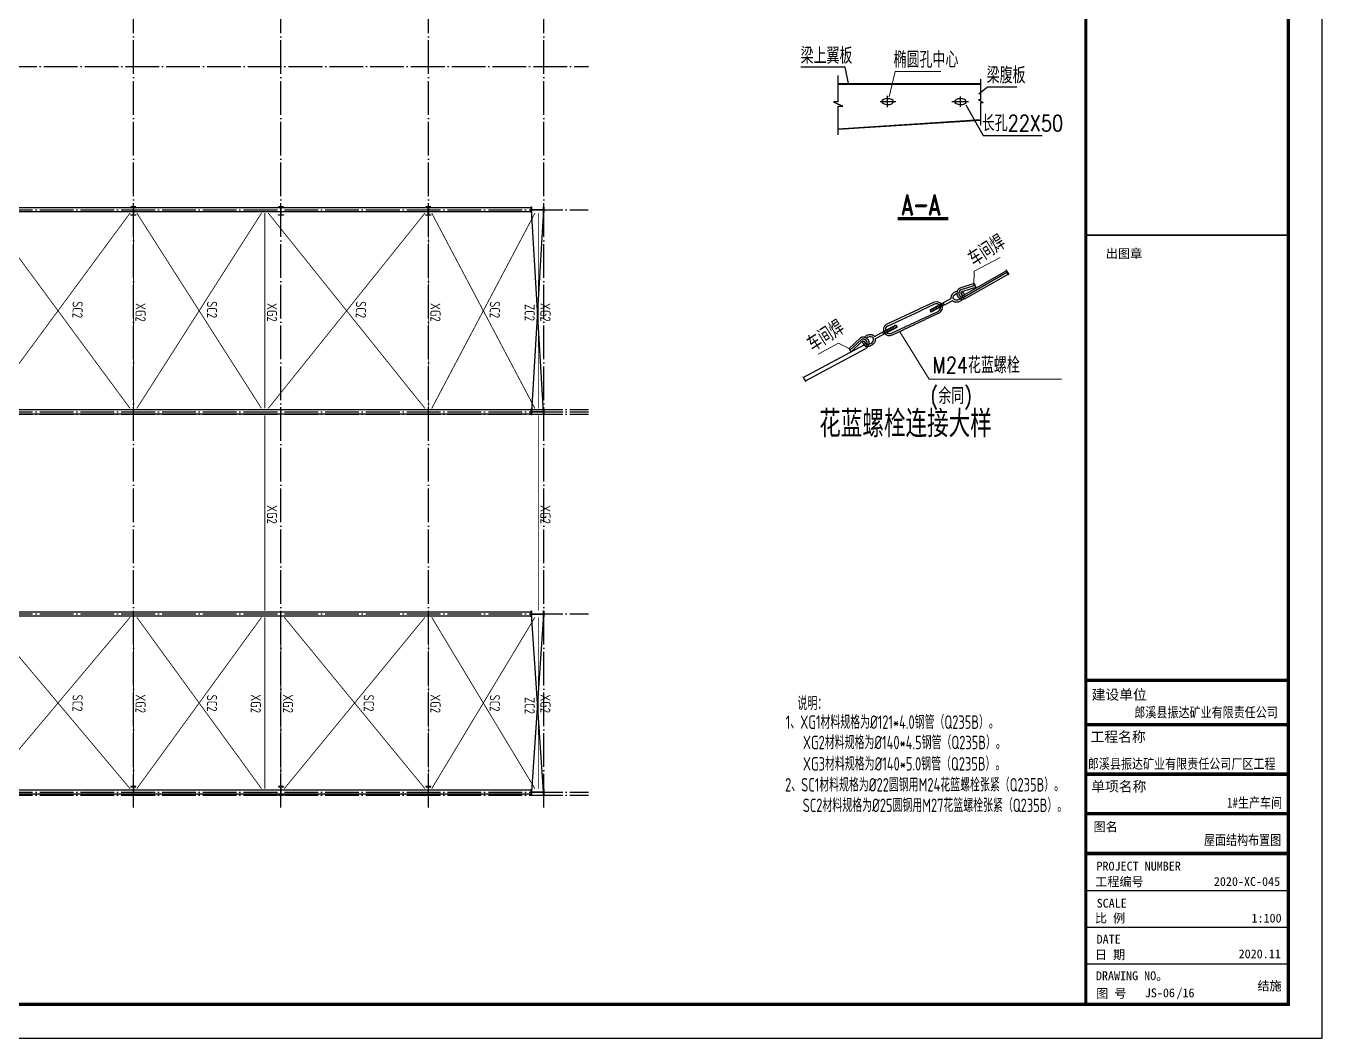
# Model space of a CAD drawing. Extents: x 69728788 to 150676229, y 15322671 to 43663798.
# Drawn here: x 75198871 to 75275784, y 20403703 to 20463798 of the extents above; entities that cross this region are included whole.
import ezdxf

# ---------------------------------------------------------------- set-up
doc = ezdxf.new("R2010")
doc.units = 0
doc.header["$LTSCALE"] = 1000
doc.header["$MEASUREMENT"] = 0
for name, pattern in [('CENTER2', [1.125, 0.75, -0.125, 0.125, -0.125]), ('CENTERX2', [101.6, 63.5, -12.7, 12.7, -12.7]), ('DOTE', [2.42, 2, -0.2, 0.02, -0.2])]:
    doc.linetypes.add(name, pattern=pattern)
doc.layers.get('0').update_dxf_attribs({"linetype": 'CONTINUOUS'})
doc.layers.get('DEFPOINTS').update_dxf_attribs({"linetype": 'CONTINUOUS'})
for name, color, linetype in [('CJ', 6, 'CONTINUOUS'), ('DOTE', 251, 'DOTE'), ('JC', 7, 'CONTINUOUS'), ('PUB_TITLE', 4, 'CONTINUOUS'), ('R', 1, 'CONTINUOUS'), ('TEXT', 7, 'CONTINUOUS'), ('ZC', 6, 'CONTINUOUS'), ('一般文字', 6, 'CONTINUOUS'), ('卫浴', 7, 'CONTINUOUS'), ('图框', 253, 'CONTINUOUS'), ('屋面支撑', 1, 'CONTINUOUS'), ('系杆', 7, 'CONTINUOUS'), ('钢柱', 3, 'CONTINUOUS'), ('钢梁', 97, 'CONTINUOUS')]:
    doc.layers.add(name, color=color, linetype=linetype)
doc.layers.add('图文说明基线', color=251, linetype='CONTINUOUS', lineweight=50)
doc.styles.add('-黑体', font='simhei.ttf')
doc.styles.add('hztxt', font='romand_pkpm', dxfattribs={"bigfont": 'hztxt'})
doc.styles.add('TSSD_Dimension', font='Tssdeng.shx', dxfattribs={"width": 0.7, "bigfont": 'hztxt.shx'})
doc.styles.add('TSSD_Rein', font='atssdeng.shx', dxfattribs={"width": 0.7, "bigfont": 'atssdchn.shx'})
doc.styles.add('宋体', font='', dxfattribs={"width": 0.8})
doc.styles.add('黑体', font='simhei.ttf', dxfattribs={"width": 0.6, "height": 4.3})
doc.styles.get('宋体').set_extended_font_data('SimSun')

msp = doc.modelspace()

# ---------------------------------------------------------------- linework, layer by layer
at = {"color": 0}
for p, q in [((75247070.3, 20459282.3), (75247070.3, 20460851)), ((75255531, 20459409.7), (75255531, 20460631)), ((75247070.3, 20460381.1), (75255531, 20460381.1)), ((75247070.3, 20460348.5), (75255531, 20460348.5)), ((75246788.2, 20459282.3), (75247070.3, 20459154.8)), ((75247070.3, 20459282.3), (75246788.2, 20459282.3)), ((75247352.4, 20459027.4), (75247070.3, 20459154.8)), ((75247070.3, 20459027.4), (75247352.4, 20459027.4)), ((75247070.3, 20457337.3), (75247070.3, 20459027.4)), ((75254636.7, 20459106.9), (75255665.1, 20457287.2)), ((75255394.1, 20459409.7), (75255678.2, 20459259.1)), ((75255531, 20459409.7), (75255394.1, 20459409.7)), ((75255531, 20459259.1), (75255678.2, 20459259.1)), ((75255531, 20457907.3), (75255531, 20459259.1)), ((75247070.3, 20457696.8), (75255531, 20458238.4)), ((75247070.3, 20457664.3), (75255531, 20458205.9)), ((75255665.1, 20457287.2), (75259171, 20457287.2))]:
    msp.add_line(p, q, dxfattribs=at)
at = {"color": 6, "linetype": 'CENTERX2', "ltscale": 5}
for p, q in [((75257109.2, 20449170.5), (75254575.8, 20447710.7)), ((75255194.4, 20448385.5), (75254339.5, 20448122.6)), ((75247770.9, 20444539.9), (75248446.7, 20445176.6))]:
    msp.add_line(p, q, dxfattribs=at)
for p, q in [((75253782.3, 20447606.1), (75252504.5, 20446929.4)), ((75253852.6, 20447480.1), (75252572.1, 20446801.9)), ((75249944.5, 20446082.4), (75251905, 20446990.8)), ((75249998.7, 20445980.1), (75251959.2, 20446888.5)), ((75252730.1, 20447380), (75251905, 20446990.8)), ((75252784.2, 20447277.7), (75251959.2, 20446888.5)), ((75253047.4, 20446740.7), (75252238.9, 20446360.3)), ((75252504.5, 20446929.4), (75252572.1, 20446801.9)), ((75252593.1, 20446976.3), (75252660.6, 20446848.8)), ((75252681.6, 20447023.1), (75252749.1, 20446895.6)), ((75252770.1, 20447070), (75252837.6, 20446942.5)), ((75252858.6, 20447116.9), (75252926.1, 20446989.4)), ((75252947.1, 20447163.8), (75253014.7, 20447036.3)), ((75253035.7, 20447210.7), (75253103.2, 20447083.2)), ((75253124.2, 20447257.5), (75253191.7, 20447130)), ((75253212.7, 20447304.4), (75253280.2, 20447176.9)), ((75253301.2, 20447351.3), (75253368.8, 20447223.8)), ((75249218.9, 20445366.9), (75250496.6, 20446043.6)), ((75249283.6, 20445237.9), (75250564.1, 20445916.1)), ((75250231.1, 20445903), (75250298.6, 20445775.5)), ((75250295, 20445460.6), (75252238.9, 20446360.3)), ((75250319.6, 20445949.8), (75250387.1, 20445822.4)), ((75250408.1, 20445996.7), (75250475.6, 20445869.2)), ((75250496.6, 20446043.6), (75250564.1, 20445916.1)), ((75249699.9, 20445621.7), (75249767.5, 20445494.2)), ((75249788.5, 20445668.6), (75249856, 20445541.1)), ((75249877, 20445715.4), (75249944.5, 20445588)), ((75249965.5, 20445762.3), (75250033, 20445634.8)), ((75250054, 20445809.2), (75250121.5, 20445681.7)), ((75250142.5, 20445856.1), (75250210.1, 20445728.6))]:
    msp.add_line(p, q)
for centre, radius, start, end in [((75252897.1, 20447064.5), 355.3, 297.525719, 114.094883), ((75252895.6, 20447063.6), 241.3, 293.871298, 117.483507), ((75250111.7, 20445766.9), 355.3, 121.716052, 298.285214), ((75250113.2, 20445767.7), 241.3, 118.327426, 301.939635)]:
    msp.add_arc(centre, radius, start, end)
msp.add_arc((75254465.4, 20447919.3), 236.1, 117.905467, 297.905467, dxfattribs=at)
at = {"color": 6, "linetype": 'CENTER2', "ltscale": 5}
msp.add_arc((75248557.2, 20444968), 236.1, 297.905467, 117.905467, dxfattribs=at)
at = {"extrusion": (0, 0, -1)}
msp.add_ellipse((75254163.2, 20447732.4), major_axis=(255.1, 135.1), ratio=0.7037032, start_param=-0.3725172, end_param=4.9474828, dxfattribs=at)
msp.add_ellipse((75248900.3, 20445122.9), major_axis=(255.1, 135.1), ratio=0.7037032, start_param=2.7690755, end_param=8.0890754)
for points, knots in [([(75253782.3, 20447606.1), (75253779.4, 20447618.5), (75253777.4, 20447631), (75253774.8, 20447660.3), (75253774.8, 20447677.1), (75253777.7, 20447710.2), (75253780.5, 20447726.6), (75253788.6, 20447758.6), (75253793.8, 20447774.3), (75253806.4, 20447804.9), (75253813.8, 20447819.7), (75253838.9, 20447863.3), (75253859.5, 20447890.6), (75253906.7, 20447940.3), (75253933.1, 20447962.8), (75253990.2, 20448002.2), (75254020.8, 20448019.1), (75254086.4, 20448047.2), (75254121.4, 20448058), (75254157, 20448064.8)], [9.6083115, 9.6083115, 9.6083115, 9.6083115, 9.7128187, 9.7128187, 9.8512717, 9.8512717, 9.9897246, 9.9897246, 10.1281776, 10.1281776, 10.2666305, 10.2666305, 10.5484116, 10.5484116, 10.8301927, 10.8301927, 11.1119738, 11.1119738, 11.4088943, 11.4088943, 11.4088943, 11.4088943]), ([(75254418.4, 20448027.3), (75254424.5, 20448023.7), (75254430.4, 20448019.9), (75254450.6, 20448006), (75254464.1, 20447994.7), (75254488.7, 20447969.5), (75254499.8, 20447955.6), (75254513.4, 20447934.6), (75254517.1, 20447928.2), (75254520.5, 20447921.7), (75254526.4, 20447910.7), (75254531.4, 20447899.2), (75254539.8, 20447875.8), (75254543.1, 20447863.8), (75254548.1, 20447839.5), (75254549.7, 20447827.2), (75254551.7, 20447797.4), (75254551.2, 20447779.9), (75254547.2, 20447745.4), (75254543.7, 20447728.3), (75254534.2, 20447695.1), (75254528.1, 20447678.8), (75254513.7, 20447647.3), (75254505.4, 20447632.1), (75254477.4, 20447587.5), (75254454.6, 20447559.9), (75254403.2, 20447510), (75254374.4, 20447487.7), (75254297.8, 20447440.1), (75254247.3, 20447418.6), (75254164.6, 20447398.1), (75254133.4, 20447393.6), (75254076.4, 20447391.3), (75254050.7, 20447392.7), (75254004.6, 20447399.8), (75253984.1, 20447404.7), (75253944.2, 20447418.5), (75253925, 20447427.3), (75253892.4, 20447446.7), (75253878.8, 20447456.5), (75253861.5, 20447471.5), (75253857, 20447475.7), (75253852.6, 20447480.1)], [5.87527, 5.87527, 5.87527, 5.87527, 5.933919, 5.933919, 6.0784763, 6.0784763, 6.2230336, 6.2230336, 6.2831853, 6.2831853, 6.2831853, 6.384976, 6.384976, 6.4867666, 6.4867666, 6.5885573, 6.5885573, 6.7335632, 6.7335632, 6.8785692, 6.8785692, 7.0235752, 7.0235752, 7.1685811, 7.1685811, 7.4625614, 7.4625614, 7.7565417, 7.7565417, 8.1947691, 8.1947691, 8.4533782, 8.4533782, 8.6676193, 8.6676193, 8.8440867, 8.8440867, 9.020554, 9.020554, 9.159007, 9.159007, 9.209642, 9.209642, 9.209642, 9.209642]), ([(75248513, 20445077.4), (75248512.5, 20445070.4), (75248512.3, 20445063.3), (75248512.5, 20445038.8), (75248514.3, 20445021.3), (75248521.3, 20444986.8), (75248526.5, 20444969.9), (75248536.3, 20444946.8), (75248539.5, 20444940.1), (75248543, 20444933.6), (75248548.8, 20444922.6), (75248555.4, 20444912), (75248570.1, 20444891.9), (75248578.2, 20444882.4), (75248595.5, 20444864.6), (75248604.7, 20444856.4), (75248628.3, 20444838), (75248643, 20444828.6), (75248673.8, 20444812.5), (75248689.9, 20444805.8), (75248722.8, 20444795), (75248739.6, 20444790.9), (75248773.7, 20444785.1), (75248791, 20444783.3), (75248843.6, 20444781.5), (75248879.3, 20444784.8), (75248949.5, 20444799.4), (75248984, 20444810.6), (75249066.5, 20444847.3), (75249112.7, 20444876.9), (75249176, 20444933.8), (75249197.4, 20444957.1), (75249231.2, 20445003), (75249244.6, 20445025), (75249264.6, 20445067.1), (75249272, 20445086.9), (75249283, 20445127.6), (75249286.6, 20445148.5), (75249288.8, 20445186.3), (75249288.4, 20445203), (75249285.7, 20445225.8), (75249284.7, 20445231.9), (75249283.6, 20445237.9)], [5.87527, 5.87527, 5.87527, 5.87527, 5.933919, 5.933919, 6.0784763, 6.0784763, 6.2230336, 6.2230336, 6.2831853, 6.2831853, 6.2831853, 6.384976, 6.384976, 6.4867666, 6.4867666, 6.5885573, 6.5885573, 6.7335632, 6.7335632, 6.8785692, 6.8785692, 7.0235752, 7.0235752, 7.1685811, 7.1685811, 7.4625614, 7.4625614, 7.7565417, 7.7565417, 8.1947691, 8.1947691, 8.4533782, 8.4533782, 8.6676193, 8.6676193, 8.8440867, 8.8440867, 9.020554, 9.020554, 9.159007, 9.159007, 9.209642, 9.209642, 9.209642, 9.209642]), ([(75249218.9, 20445366.9), (75249210.3, 20445376.3), (75249201, 20445385), (75249178.2, 20445403.6), (75249164.3, 20445413), (75249135.3, 20445429.2), (75249120.2, 20445436.1), (75249089.1, 20445447.5), (75249073.2, 20445451.9), (75249040.9, 20445458.7), (75249024.5, 20445460.9), (75248974.3, 20445464.7), (75248940.1, 20445462.9), (75248872.5, 20445451.9), (75248839, 20445442.6), (75248774.4, 20445417.5), (75248743.2, 20445401.7), (75248683.1, 20445363.2), (75248654.4, 20445340.3), (75248628.9, 20445314.8)], [9.6083115, 9.6083115, 9.6083115, 9.6083115, 9.7128187, 9.7128187, 9.8512717, 9.8512717, 9.9897246, 9.9897246, 10.1281776, 10.1281776, 10.2666305, 10.2666305, 10.5484116, 10.5484116, 10.8301927, 10.8301927, 11.1119738, 11.1119738, 11.4088943, 11.4088943, 11.4088943, 11.4088943])]:
    msp.add_open_spline(points, degree=3, knots=knots)
at = {"layer": 'CJ', "color": 0}
for p, q in [((75247493.5, 20461339.3), (75244849.5, 20461339.3)), ((75247690.7, 20460381.1), (75247493.5, 20461339.3)), ((75255416.8, 20459756.3), (75255928.2, 20460175.1)), ((75255928.2, 20460175.1), (75257674.2, 20460175.1))]:
    msp.add_line(p, q, dxfattribs=at)
at = {"layer": 'DEFPOINTS', "color": 0, "linetype": 'ByBlock'}
for p in [(75249558.6, 20459302.4), (75253877.1, 20459302.4)]:
    msp.add_point(p, dxfattribs=at)
at = {"layer": 'DOTE'}
for p, q in [((75205250.5, 20417385.2), (75205250.5, 20511385.2)), ((75214000.5, 20417385.2), (75214000.5, 20511385.2)), ((75222750.5, 20417385.2), (75222750.5, 20511385.2)), ((75229600.5, 20417385.2), (75229600.5, 20511385.2)), ((75122500.5, 20461385.2), (75232250.5, 20461385.2)), ((75122250.5, 20452885.2), (75232225.5, 20452885.2)), ((75122250.5, 20441020.2), (75232250.5, 20441020.2)), ((75122250.5, 20440885.2), (75232250.5, 20440885.2)), ((75122250.5, 20440750.2), (75232250.5, 20440750.2)), ((75122250.5, 20428885.2), (75232250.5, 20428885.2)), ((75122250.5, 20418310.2), (75232250.5, 20418310.2)), ((75122250.5, 20418135.2), (75232250.5, 20418135.2))]:
    msp.add_line(p, q, dxfattribs=at)
at = {"layer": 'JC', "color": 0}
for p, q in [((75249558.6, 20459302.4), (75250500.9, 20459302.4)), ((75249558.6, 20459302.4), (75250362.9, 20459302.4)), ((75250003.1, 20458982.4), (75250003.1, 20459644.2)), ((75250003.1, 20458982.4), (75250003.1, 20459644.2)), ((75253817.5, 20459302.4), (75254797.5, 20459302.4)), ((75253877.1, 20459302.4), (75254681.4, 20459302.4)), ((75254321.6, 20458983.8), (75254321.6, 20459612.1)), ((75254321.6, 20458983.8), (75254321.6, 20459612.1))]:
    msp.add_line(p, q, dxfattribs=at)
at = {"layer": 'JC', "color": 0, "extrusion": (0, 0, -1)}
for centre in [(75250003.1, 20459302.4), (75254321.6, 20459302.4)]:
    msp.add_ellipse(centre, major_axis=(-346, 8.4), ratio=0.500506, start_param=-1.5707963, end_param=4.712389, dxfattribs=at)
at = {"layer": 'PUB_TITLE'}
msp.add_lwpolyline([(75107584.3, 20403702.8), (75275784.3, 20403702.8), (75275784.3, 20522502.8), (75107584.3, 20522502.8)], close=True, dxfattribs=at)
at = {"layer": 'PUB_TITLE', "const_width": 200}
msp.add_lwpolyline([(75112584.3, 20405702.8), (75273784.3, 20405702.8), (75273784.3, 20520502.8), (75112584.3, 20520502.8)], close=True, dxfattribs=at)
at = {"layer": 'R', "color": 7}
for p, q in [((75257059.3, 20449265), (75254520.6, 20447815)), ((75257169.8, 20449056.4), (75254631.1, 20447606.4)), ((75255149.1, 20448494.5), (75254294.2, 20448231.5)), ((75255239.8, 20448276.5), (75254384.9, 20448013.6)), ((75255149.1, 20448494.5), (75255239.8, 20448276.5)), ((75247715.7, 20444644.2), (75248391.5, 20445280.9)), ((75247715.7, 20444644.2), (75247826.2, 20444435.6)), ((75247826.2, 20444435.6), (75248502, 20445072.3))]:
    msp.add_line(p, q, dxfattribs=at)
for centre, radius, start, end in [((75254465.4, 20447919.3), 354.1, 117.905467, 297.905467), ((75254465.4, 20447919.3), 118, 117.905467, 297.905467), ((75248557.2, 20444968), 354.1, 297.905467, 117.905467), ((75248557.2, 20444968), 118, 297.905467, 117.905467)]:
    msp.add_arc(centre, radius, start, end, dxfattribs=at)
at = {"layer": 'ZC'}
for points in [[(75229586.5, 20440890.2), (75228864.5, 20452880.2), (75229586.5, 20452880.2), (75228864.5, 20440890.2), (75229586.5, 20440890.2)], [(75229586.5, 20418315.2), (75228864.5, 20428880.2), (75229586.5, 20428880.2), (75228864.5, 20418315.2), (75229586.5, 20418315.2)]]:
    msp.add_lwpolyline(points, dxfattribs=at)
at = {"layer": '卫浴', "lineweight": 13}
for p, q in [((75250101.6, 20459587.4), (75250446.6, 20461081.9)), ((75250446.6, 20461081.9), (75253153.8, 20461081.9))]:
    msp.add_line(p, q, dxfattribs=at)
at = {"layer": '卫浴', "color": 251, "lineweight": 13}
for p, q in [((75255130.5, 20449235), (75256682.8, 20450041.8)), ((75255114.1, 20448384.7), (75255130.5, 20449235)), ((75252471.4, 20442824.9), (75250734.9, 20445629)), ((75247085.8, 20444952.2), (75245879, 20444313.1)), ((75247715.7, 20444644.2), (75247085.8, 20444952.2)), ((75252471.4, 20442824.9), (75260316.2, 20442824.9))]:
    msp.add_line(p, q, dxfattribs=at)
at = {"layer": '卫浴'}
for p, q in [((75257020.9, 20449311), (75257113.1, 20449164.3)), ((75257147.5, 20449186.1), (75257106.5, 20449103.2)), ((75257106.5, 20449103.2), (75257135.9, 20449125.2)), ((75257113.1, 20449164.3), (75257147.5, 20449186.1)), ((75257135.9, 20449125.2), (75257202.3, 20449015.1)), ((75250240.9, 20445562.9), (75252993.3, 20446842.9)), ((75244999.1, 20442921.8), (75248608.4, 20444865)), ((75245124.8, 20442718.3), (75248720.3, 20444653.7)), ((75244965, 20442976), (75245057.3, 20442829.3)), ((75245091.6, 20442851.1), (75245050.7, 20442768.2)), ((75245057.3, 20442829.3), (75245091.6, 20442851.1)), ((75245050.7, 20442768.2), (75245080.1, 20442790.2)), ((75245080.1, 20442790.2), (75245146.4, 20442680.1))]:
    msp.add_line(p, q, dxfattribs=at)
at = {"layer": '图文说明基线', "const_width": 203.3}
msp.add_lwpolyline([(75250603.6, 20452357.9), (75253615.6, 20452357.9)], dxfattribs=at)
at = {"layer": '图框', "color": 4}
for points, const_width in [([(75273784.3, 20405702.8), (75261765.8, 20405702.8), (75261765.8, 20520502.8), (75273784.3, 20520502.8)], 197.2), ([(75261765.8, 20424941.1), (75273740.6, 20424941.1)], 199.2), ([(75261765.8, 20422307.1), (75273744.3, 20422307.1)], 199.2), ([(75261765.8, 20419372.7), (75273784.3, 20419372.7)], 199.2), ([(75261765.8, 20417031.2), (75273784.3, 20417031.2)], 199.2), ([(75261765.8, 20414662.1), (75273784.3, 20414662.1)], 199.2), ([(75261765.8, 20412464.4), (75273784.3, 20412464.4)], 80.7), ([(75261765.8, 20410270.5), (75273784.3, 20410270.5)], 80.7), ([(75261765.8, 20408093.2), (75273784.3, 20408093.2)], 80.7)]:
    msp.add_lwpolyline(points, dxfattribs=dict(at, const_width=const_width))
at = {"layer": '图框', "color": 0, "const_width": 100}
msp.add_lwpolyline([(75261765.8, 20451376.9), (75273784.3, 20451376.9)], dxfattribs=at)
at = {"layer": '屋面支撑', "const_width": 50}
for points in [[(75196500.5, 20452685.2), (75205050.5, 20441085.2)], [(75196500.5, 20441085.2), (75205050.5, 20452685.2)], [(75205450.5, 20452685.2), (75212850.5, 20441085.2)], [(75205450.5, 20441085.2), (75212850.5, 20452685.2)], [(75213250.5, 20452685.2), (75222550.5, 20441085.2)], [(75213250.5, 20441085.2), (75222550.5, 20452685.2)], [(75222950.5, 20452685.2), (75229075.5, 20441085.2)], [(75222950.5, 20441085.2), (75229075.5, 20452685.2)], [(75196500.5, 20428685.2), (75205050.5, 20418510.2)], [(75196500.5, 20418510.2), (75205050.5, 20428685.2)], [(75205450.5, 20428685.2), (75212850.5, 20418510.2)], [(75205450.5, 20418510.2), (75212850.5, 20428685.2)], [(75214200.5, 20428685.2), (75222550.5, 20418510.2)], [(75214200.5, 20418510.2), (75222550.5, 20428685.2)], [(75222950.5, 20428685.2), (75229075.5, 20418510.2)], [(75222950.5, 20418510.2), (75229075.5, 20428685.2)]]:
    msp.add_lwpolyline(points, dxfattribs=at)
at = {"layer": '系杆', "color": 3, "const_width": 50}
for points in [[(75205250.5, 20441087.6), (75205250.5, 20452685.2)], [(75213050.5, 20441087.6), (75213050.5, 20452685.2)], [(75222750.5, 20441087.6), (75222750.5, 20452685.2)], [(75229275.5, 20441087.6), (75229275.5, 20452685.2)], [(75213050.5, 20429087.6), (75213050.5, 20440685.2)], [(75229275.5, 20429087.6), (75229275.5, 20440685.2)], [(75205250.5, 20418504.1), (75205250.5, 20428685.2)], [(75213050.5, 20418504.1), (75213050.5, 20428685.2)], [(75214000.5, 20418504.1), (75214000.5, 20428685.2)], [(75222750.5, 20418504.1), (75222750.5, 20428685.2)], [(75229275.5, 20418504.1), (75229275.5, 20428685.2)]]:
    msp.add_lwpolyline(points, dxfattribs=at)
at = {"layer": '钢柱'}
for points in [[(75205100.5, 20453060.2), (75205400.5, 20453060.2), (75205400.5, 20453048.2), (75205255.5, 20453048.2), (75205255.5, 20452572.2), (75205400.5, 20452572.2), (75205400.5, 20452560.2), (75205100.5, 20452560.2), (75205100.5, 20452572.2), (75205245.5, 20452572.2), (75205245.5, 20453048.2), (75205100.5, 20453048.2)], [(75213850.5, 20453060.2), (75214150.5, 20453060.2), (75214150.5, 20453048.2), (75214005.5, 20453048.2), (75214005.5, 20452572.2), (75214150.5, 20452572.2), (75214150.5, 20452560.2), (75213850.5, 20452560.2), (75213850.5, 20452572.2), (75213995.5, 20452572.2), (75213995.5, 20453048.2), (75213850.5, 20453048.2)], [(75222600.5, 20453060.2), (75222900.5, 20453060.2), (75222900.5, 20453048.2), (75222755.5, 20453048.2), (75222755.5, 20452572.2), (75222900.5, 20452572.2), (75222900.5, 20452560.2), (75222600.5, 20452560.2), (75222600.5, 20452572.2), (75222745.5, 20452572.2), (75222745.5, 20453048.2), (75222600.5, 20453048.2)], [(75229600.5, 20453060.2), (75229600.5, 20452710.2), (75229586.5, 20452710.2), (75229586.5, 20452880.2), (75228864.5, 20452880.2), (75228864.5, 20452710.2), (75228850.5, 20452710.2), (75228850.5, 20453060.2), (75228864.5, 20453060.2), (75228864.5, 20452890.2), (75229586.5, 20452890.2), (75229586.5, 20453060.2)], [(75229600.5, 20441060.2), (75229600.5, 20440710.2), (75229586.5, 20440710.2), (75229586.5, 20440880.2), (75228864.5, 20440880.2), (75228864.5, 20440710.2), (75228850.5, 20440710.2), (75228850.5, 20441060.2), (75228864.5, 20441060.2), (75228864.5, 20440890.2), (75229586.5, 20440890.2), (75229586.5, 20441060.2)], [(75229600.5, 20429060.2), (75229600.5, 20428710.2), (75229586.5, 20428710.2), (75229586.5, 20428880.2), (75228864.5, 20428880.2), (75228864.5, 20428710.2), (75228850.5, 20428710.2), (75228850.5, 20429060.2), (75228864.5, 20429060.2), (75228864.5, 20428890.2), (75229586.5, 20428890.2), (75229586.5, 20429060.2)], [(75205100.2, 20418135.2), (75205400.2, 20418135.2), (75205400.2, 20418147.2), (75205255.2, 20418147.2), (75205255.2, 20418623.2), (75205400.2, 20418623.2), (75205400.2, 20418635.2), (75205100.2, 20418635.2), (75205100.2, 20418623.2), (75205245.2, 20418623.2), (75205245.2, 20418147.2), (75205100.2, 20418147.2)], [(75213850.2, 20418135.2), (75214150.2, 20418135.2), (75214150.2, 20418147.2), (75214005.2, 20418147.2), (75214005.2, 20418623.2), (75214150.2, 20418623.2), (75214150.2, 20418635.2), (75213850.2, 20418635.2), (75213850.2, 20418623.2), (75213995.2, 20418623.2), (75213995.2, 20418147.2), (75213850.2, 20418147.2)], [(75222600.2, 20418135.2), (75222900.2, 20418135.2), (75222900.2, 20418147.2), (75222755.2, 20418147.2), (75222755.2, 20418623.2), (75222900.2, 20418623.2), (75222900.2, 20418635.2), (75222600.2, 20418635.2), (75222600.2, 20418623.2), (75222745.2, 20418623.2), (75222745.2, 20418147.2), (75222600.2, 20418147.2)], [(75229600.5, 20418485.2), (75229600.5, 20418135.2), (75229586.5, 20418135.2), (75229586.5, 20418305.2), (75228864.5, 20418305.2), (75228864.5, 20418135.2), (75228850.5, 20418135.2), (75228850.5, 20418485.2), (75228864.5, 20418485.2), (75228864.5, 20418315.2), (75229586.5, 20418315.2), (75229586.5, 20418485.2)]]:
    msp.add_lwpolyline(points, close=True, dxfattribs=at)
at = {"layer": '钢梁'}
for points in [[(75124250.5, 20453020.2), (75228850.5, 20453020.2), (75228850.5, 20452750.2), (75124250.5, 20452750.2)], [(75124250.5, 20441020.2), (75228850.5, 20441020.2), (75228850.5, 20440750.2), (75124250.5, 20440750.2)], [(75124250.5, 20429020.2), (75228850.5, 20429020.2), (75228850.5, 20428750.2), (75124250.5, 20428750.2)], [(75124250.5, 20418445.2), (75228850.5, 20418445.2), (75228850.5, 20418175.2), (75124250.5, 20418175.2)]]:
    msp.add_lwpolyline(points, close=True, dxfattribs=at)

# ---------------------------------------------------------------- texts
at = {"layer": 'TEXT', "color": 2, "style": 'TSSD_Dimension', "width": 0.7}
for s, p in [('说明：', (75244655.7, 20423175.7)), ('1、XG1材料规格为%%C121*4.0钢管（Q235B）。', (75243961.1, 20422061.3)), ('XG2材料规格为%%C140*4.5钢管（Q235B）。', (75244975.4, 20420854.1)), ('XG3材料规格为%%C140*5.0钢管（Q235B）。', (75244975.4, 20419585.5)), ('2、SC1材料规格为%%C22圆钢用M24花篮螺栓张紧（Q235B）。', (75243920.6, 20418341.6)), ('SC2材料规格为%%C25圆钢用M27花篮螺栓张紧（Q235B）。', (75244967.5, 20417122.2))]:
    msp.add_text(s, height=800, dxfattribs=at).set_placement(p)
at = {"layer": 'TEXT', "color": 3, "style": '-黑体', "width": 0.8}
for s, p in [('郎溪县振达矿业有限责任公司', (75264642.2, 20422744.8)), ('郎溪县振达矿业有限责任公司厂区工程', (75261885.6, 20419689.9)), ('1#生产车间', (75270138.3, 20417378.5)), ('屋面结构布置图', (75268774.6, 20415164.2, -27.6))]:
    msp.add_text(s, height=600.3, dxfattribs=at).set_placement(p)
at = {"layer": 'ZC', "style": 'TSSD_Rein', "width": 0.8}
for p in [(75228466.6, 20447278), (75228466.6, 20423948.9)]:
    msp.add_text('ZC2', height=600, rotation=270, dxfattribs=at).set_placement(p)
at = {"layer": '一般文字', "color": 6, "linetype": 'Continuous', "lineweight": -3, "style": 'hztxt', "width": 0.8}
for s, p in [('梁上翼板', (75244841.6, 20461550.1)), ('椭圆孔中心', (75250361.2, 20461312)), ('梁腹板', (75255884, 20460387.7)), ('长孔22X50', (75255593.2, 20457540.2)), ('M24花蓝螺栓', (75252666.9, 20443176.6)), ('(余同)', (75252551.2, 20441351.6))]:
    msp.add_text(s, height=960, dxfattribs=at).set_placement(p)
at = {"layer": '一般文字', "color": 6, "style": 'hztxt', "width": 0.7}
msp.add_text('A-A', height=1200, dxfattribs=at).set_placement((75250806.2, 20452590.1))
at = {"layer": '一般文字', "color": 6, "linetype": 'Continuous', "lineweight": -3, "style": 'hztxt', "width": 0.8}
for p in [(75255158.3, 20449451.9), (75245601.3, 20444388)]:
    msp.add_text('车间焊', height=960, rotation=32.253537, dxfattribs=at).set_placement(p)
at = {"layer": '一般文字', "color": 6, "linetype": 'Continuous', "style": 'hztxt', "width": 0.8}
msp.add_text('花蓝螺栓连接大样', height=1600, dxfattribs=at).set_placement((75245944.8, 20439372.3, 0))
at = {"layer": '图框', "color": 4}
for s, height, style, p in [('出图章', 525.89, '黑体', (75262956.1, 20450016)), ('建设单位', 600, '黑体', (75262109.1, 20423795.7)), ('工程名称', 600, '黑体', (75262042.6, 20421292.6)), ('单项名称', 600, '黑体', (75262082.6, 20418345.3)), ('图名', 525.89, '黑体', (75262221.1, 20415981.1)), ('工程编号', 525.89, '黑体', (75262324, 20412718.5)), ('2020-XC-045', 525.888, '宋体', (75269360.7, 20412736.7)), ('SCALE', 525.89, '黑体', (75262407.8, 20411447.4)), ('比 例', 525.89, '黑体', (75262306.3, 20410561.5)), ('1:100', 525.89, '宋体', (75271593.7, 20410563.6)), ('DATE', 525.89, '黑体', (75262405.1, 20409310.2)), ('日 期', 525.89, '黑体', (75262306.3, 20408384.2)), ('2020.11', 525.89, '宋体', (75270832.5, 20408440.6)), ('DRAWING NO。', 525.888, '黑体', (75262363.6, 20407140.8)), ('图 号', 525.89, '黑体', (75262381, 20406090.7))]:
    msp.add_text(s, height=height, dxfattribs=dict(at, style=style)).set_placement(p)
at = {"layer": '图框', "color": 0, "style": '黑体'}
msp.add_text('PROJECT NUMBER', height=525.888, dxfattribs=at).set_placement((75262395, 20413648.1))
at = {"layer": '图框', "color": 3, "style": '宋体'}
for s, p in [('JS-06', (75265265.4, 20406127.4)), ('/16', (75267140.9, 20406127.4)), ('结施', (75271948.2, 20406535.7))]:
    msp.add_text(s, height=525.89, dxfattribs=at).set_placement(p)
at = {"layer": '屋面支撑', "style": 'TSSD_Rein', "width": 0.8}
for p in [(75201633.9, 20447452.1), (75209610.6, 20447452.1), (75218447.7, 20447452.1), (75226395.6, 20447452.1), (75201633.9, 20424095.7), (75209610.6, 20424095.7), (75218915.9, 20424095.7), (75226395.6, 20424095.7)]:
    msp.add_text('SC2', height=600, rotation=270, dxfattribs=at).set_placement(p)
at = {"layer": '系杆', "color": 3, "style": 'TSSD_Rein', "width": 0.8}
for p in [(75205373.1, 20447349), (75213173.1, 20447349), (75222873.1, 20447349), (75229398.1, 20447349), (75213173.1, 20435349), (75229398.1, 20435349), (75205373.1, 20424116.6), (75212214.9, 20424116.6), (75214123.1, 20424116.6), (75222873.1, 20424116.6), (75229398.1, 20424116.6)]:
    msp.add_text('XG2', height=600, rotation=270, dxfattribs=at).set_placement(p)

doc.saveas('drawing.dxf')
